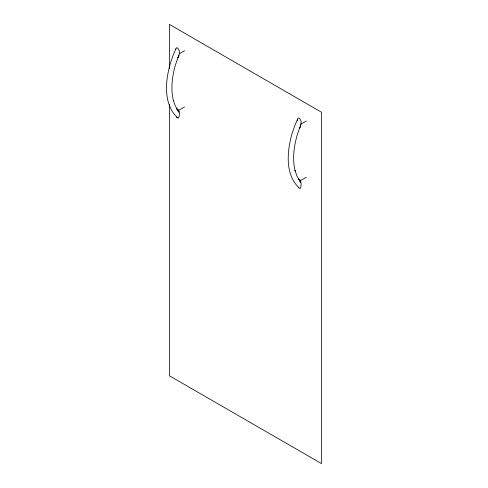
<?xml version="1.0" encoding="UTF-8"?>
<svg xmlns="http://www.w3.org/2000/svg" width="488" height="488" viewBox="0 0 488 488"><rect width="100%" height="100%" fill="white"/><g stroke="black" fill="none" stroke-linecap="round" stroke-linejoin="round"><path stroke-width="0.73" d="M177.846 57.608C179.791 54.754 180.414 49.575 177.053 47.617L176.199 48.153L173.075 55.351L170.208 63.812C165.273 81.38 163.102 104.847 178.041 118.23L178.498 118.096C179.901 115.626 179.932 109.324 176.607 108.537M178.889 55.333L178.7 57.114L177.888 57.37M298.32 178.803C301.7 179.572 301.657 185.879 300.212 188.368L299.754 188.502C284.815 175.119 286.987 151.652 291.922 134.084L294.795 125.623L297.918 118.425L298.766 117.889C302.17 119.902 301.535 125.239 299.388 128.057M300.608 125.605L300.413 127.386L299.608 127.642M297.357 120.92L297.613 119.078M175.71 49.654L175.9 48.806M178.016 57.413L175.387 65.13C172.118 76.653 170.55 89.005 173.441 100.778L173.338 100.29L175.271 105.798L178.876 112.033M299.736 127.685L297.101 135.396C293.831 146.918 292.263 159.271 295.155 171.05L295.057 170.562L296.985 176.07L300.608 182.335L300.59 181.768M179.468 53.704L184.58 50.752M178.187 110.66L184.58 106.97M300.541 124.348L306.299 121.024M300.541 180.566L306.299 177.242M176.449 108.916L177.675 110.099M298.534 179.316L299.388 180.365M298.308 187.27L298.766 187.935M176.595 116.998L177.053 117.663M299.638 180.81L299.754 181.286M177.925 110.538L178.041 111.014M178.876 111.496L178.889 112.063M169.366 68.607L169.366 24.4L321.513 112.24L321.513 463.6L169.366 375.76L169.366 104.426"/></g></svg>
